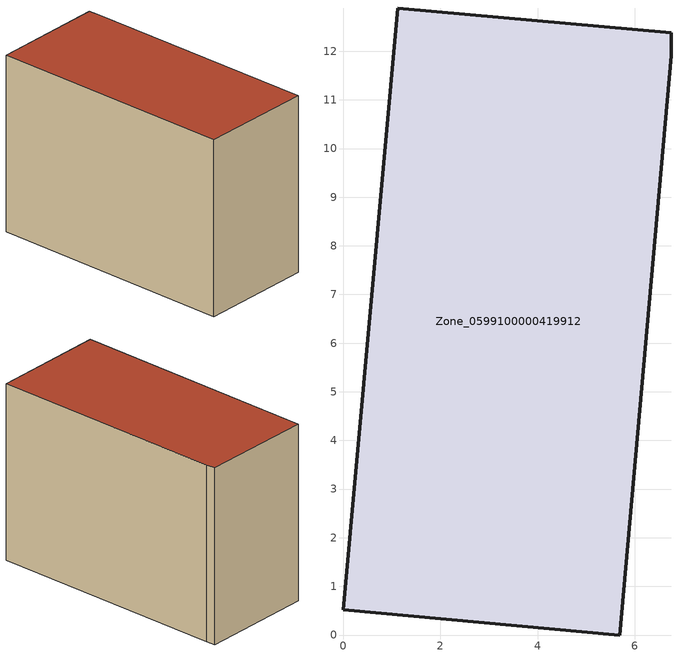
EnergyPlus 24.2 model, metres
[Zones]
Zone_0599100000419912
 floor ground (C_G): 6.75,12.38 6.74,11.91 5.69,0 0,0.52 1.13,12.89 z0
 wall outside (C_F): 0,0.52 5.69,0 6.74,11.91 6.75,12.38 1.13,12.89 0,0.52 z0:8.94
 roof outside (C_R): 1.13,12.89 0,0.52 5.69,0 6.74,11.91 6.75,12.38 z8.94
[BUILDING]
Pand.0599100000419912: North Axis=0; Terrain=City; Loads Convergence Tolerance Value=0.04; Temperature Convergence Tolerance Value=0.4; Solar Distribution=FullExterior; Maximum Number of Warmup Days=25; Minimum Number of Warmup Days=1
[Site:Location]
Rotterdam.The.Hague.AP_ZH_NLD Design_Conditions: Latitude=51.96; Longitude=4.45; Time Zone=1; Elevation=-4.5
[SITE:GROUNDTEMPERATURE:BUILDINGSURFACE]
18, 18, 18, 18, 18, 18, 18, 18, 18, 18, 18, 18
[MATERIAL] Thermal Absorptance=0.9; Solar Absorptance=0.7; Visible Absorptance=0.7
Name | Roughness | Thickness | Conductivity | Density | Specific Heat
G.TC.1992-2005 | MediumSmooth | 0.15 | 0.06 | 540 | 1210
F.TC.1992-2005 | Rough | 0.3 | 0.12 | 1920 | 840
R.TC.1992-2005 | MediumRough | 0.2 | 0.08 | 1500 | 1000
[CONSTRUCTION]
C_G: G.TC.1992-2005
C_F: F.TC.1992-2005
C_R: R.TC.1992-2005
[ZONE]
Zone_0599100000419912: Type=1; Multiplier=1; Ceiling Height=Autocalculate; Volume=Autocalculate; Floor Area=autocalculate; Part of Total Floor Area=Yes
[ZONEINFILTRATION:DESIGNFLOWRATE]
Infil_Zone_0599100000419912: Zone or ZoneList or Space or SpaceList=Zone_0599100000419912; Schedule=AlwaysOn; Design Flow Rate Calculation Method=Flow/Area; Flow Rate per Floor Area=0.0015; Constant Term Coefficient=1; Temperature Term Coefficient=0; Velocity Term Coefficient=0; Velocity Squared Term Coefficient=0
[HVACTEMPLATE:ZONE:IDEALLOADSAIRSYSTEM]
Zone_0599100000419912: Maximum Heating Supply Air Temperature=50; Minimum Cooling Supply Air Temperature=13; Maximum Heating Supply Air Humidity Ratio=0.0156; Minimum Cooling Supply Air Humidity Ratio=0.0077; Heating Limit=NoLimit; Cooling Limit=NoLimit; Dehumidification Control Type=ConstantSensibleHeatRatio; Cooling Sensible Heat Ratio=0.7; Dehumidification Setpoint=60; Humidification Control Type=None; Humidification Setpoint=30; Outdoor Air Method=None; Outdoor Air Flow Rate per Person=0.00944; Outdoor Air Flow Rate per Zone Floor Area=0; Outdoor Air Flow Rate per Zone=0; Demand Controlled Ventilation Type=None; Outdoor Air Economizer Type=NoEconomizer; Heat Recovery Type=None; Sensible Heat Recovery Effectiveness=0.7; Latent Heat Recovery Effectiveness=0.65
[ZONECONTROL:THERMOSTAT]
ThermostatControl_Zone_0599100000419912: Zone or ZoneList=Zone_0599100000419912; Control Type Schedule=DualSetpointControlType; Control 1=Thermostat_Zone_0599100000419912; Temperature Difference Between Cutout And Setpoint=0
[THERMOSTATSETPOINT:DUALSETPOINT]
Thermostat_Zone_0599100000419912: Heating Setpoint Temperature Schedule=HeatingSetpoint_Zone_0599100000419912; Cooling Setpoint Temperature Schedule=CoolingSetpoint_Zone_0599100000419912
[SCHEDULE:COMPACT]
HeatingSetpoint_Zone_0599100000419912: Through: 12/31, For: AllDays, Until: 24:00, 21
CoolingSetpoint_Zone_0599100000419912: Through: 12/31, For: AllDays, Until: 24:00, 24
DualSetpointControlType: Through: 12/31, For: AllDays, Until: 24:00, 4
AlwaysOn: Through: 12/31, For: AllDays, Until: 24:00, 1
